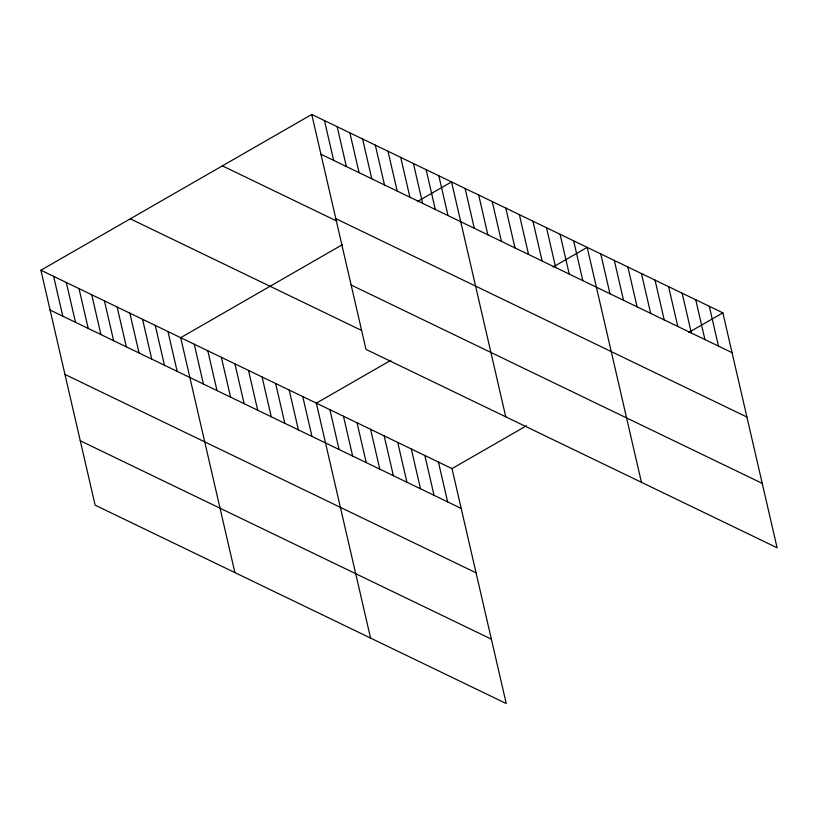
<?xml version="1.0" encoding="UTF-8"?>
<svg xmlns="http://www.w3.org/2000/svg" width="818" height="818" viewBox="0 0 818 818"><rect width="100%" height="100%" fill="white"/><g stroke="black" fill="none" stroke-linecap="round" stroke-linejoin="round"><path stroke-width="1.23" d="M40.9 270.226L452.006 468.612L506.24 703.541L95.133 505.156L40.9 270.226L311.76 114.459L722.867 312.844L777.1 547.774L365.994 349.388L311.76 114.459M342.415 244.664L180.676 337.681L234.909 572.61M417.487 201.494L451.536 181.913L505.769 416.832M390.83 360.309L316.341 403.151L370.574 638.071M553.152 266.965L587.201 247.373L641.435 482.303M452.006 468.612L526.485 425.779M688.807 332.425L722.867 312.844M320.953 154.275L732.059 352.66M335.82 218.662L746.916 417.047M222.373 165.86L336.74 221.054M351.137 285.001L762.233 483.387M130.287 218.825L361.628 330.462M50.092 310.042L461.199 508.428M64.959 374.429L476.056 572.815M80.276 440.769L491.373 639.155M709.298 306.3L718.49 346.116M695.729 299.756L704.922 339.562M682.161 293.202L691.353 333.018M668.603 286.658L677.785 326.474M655.034 280.114L664.226 319.93M641.465 273.57L650.658 313.376M627.897 267.016L637.089 306.832M614.328 260.472L623.52 300.288M600.77 253.928L609.962 293.744M573.633 240.829L582.825 280.646M560.064 234.285L569.256 274.102M546.496 227.741L555.688 267.547M532.937 221.187L542.13 261.003M519.369 214.643L528.561 254.459M505.8 208.099L514.992 247.915M492.231 201.555L501.424 241.361M478.673 195.001L487.855 234.817M465.105 188.457L474.297 228.273M438.826 175.778L448.019 215.594M426.127 169.643L435.309 209.459M413.417 163.518L422.609 203.324M400.708 157.383L409.9 197.199M387.998 151.248L397.19 191.064M375.298 145.123L384.491 184.929M438.438 462.068L447.63 501.884M362.589 138.988L371.781 178.805M424.869 455.524L434.061 495.34M349.879 132.853L359.071 172.67M337.18 126.718L346.362 166.535M411.301 448.97L420.493 488.786M324.47 120.594L333.662 160.41M397.732 442.426L406.924 482.242M384.174 435.882L393.366 475.698M370.605 429.338L379.797 469.143M357.037 422.783L366.229 462.599M343.468 416.239L352.66 456.055M329.91 409.695L339.092 449.511M302.772 396.597L311.965 436.413M289.204 390.053L298.396 429.869M275.635 383.509L284.828 423.325M262.077 376.965L271.269 416.771M248.508 370.411L257.701 410.227M234.94 363.867L244.132 403.683M221.371 357.323L230.564 397.139M207.803 350.769L216.995 390.585M194.244 344.225L203.437 384.041M167.966 331.546L177.158 371.362M155.256 325.411L164.449 365.227M142.557 319.286L151.749 359.102M129.847 313.151L139.04 352.967M117.138 307.016L126.33 346.832M104.438 300.891L113.63 340.697M91.728 294.756L100.921 334.572M79.019 288.621L88.211 328.437M66.309 282.496L75.501 322.302M53.61 276.361L62.802 316.177"/></g></svg>
